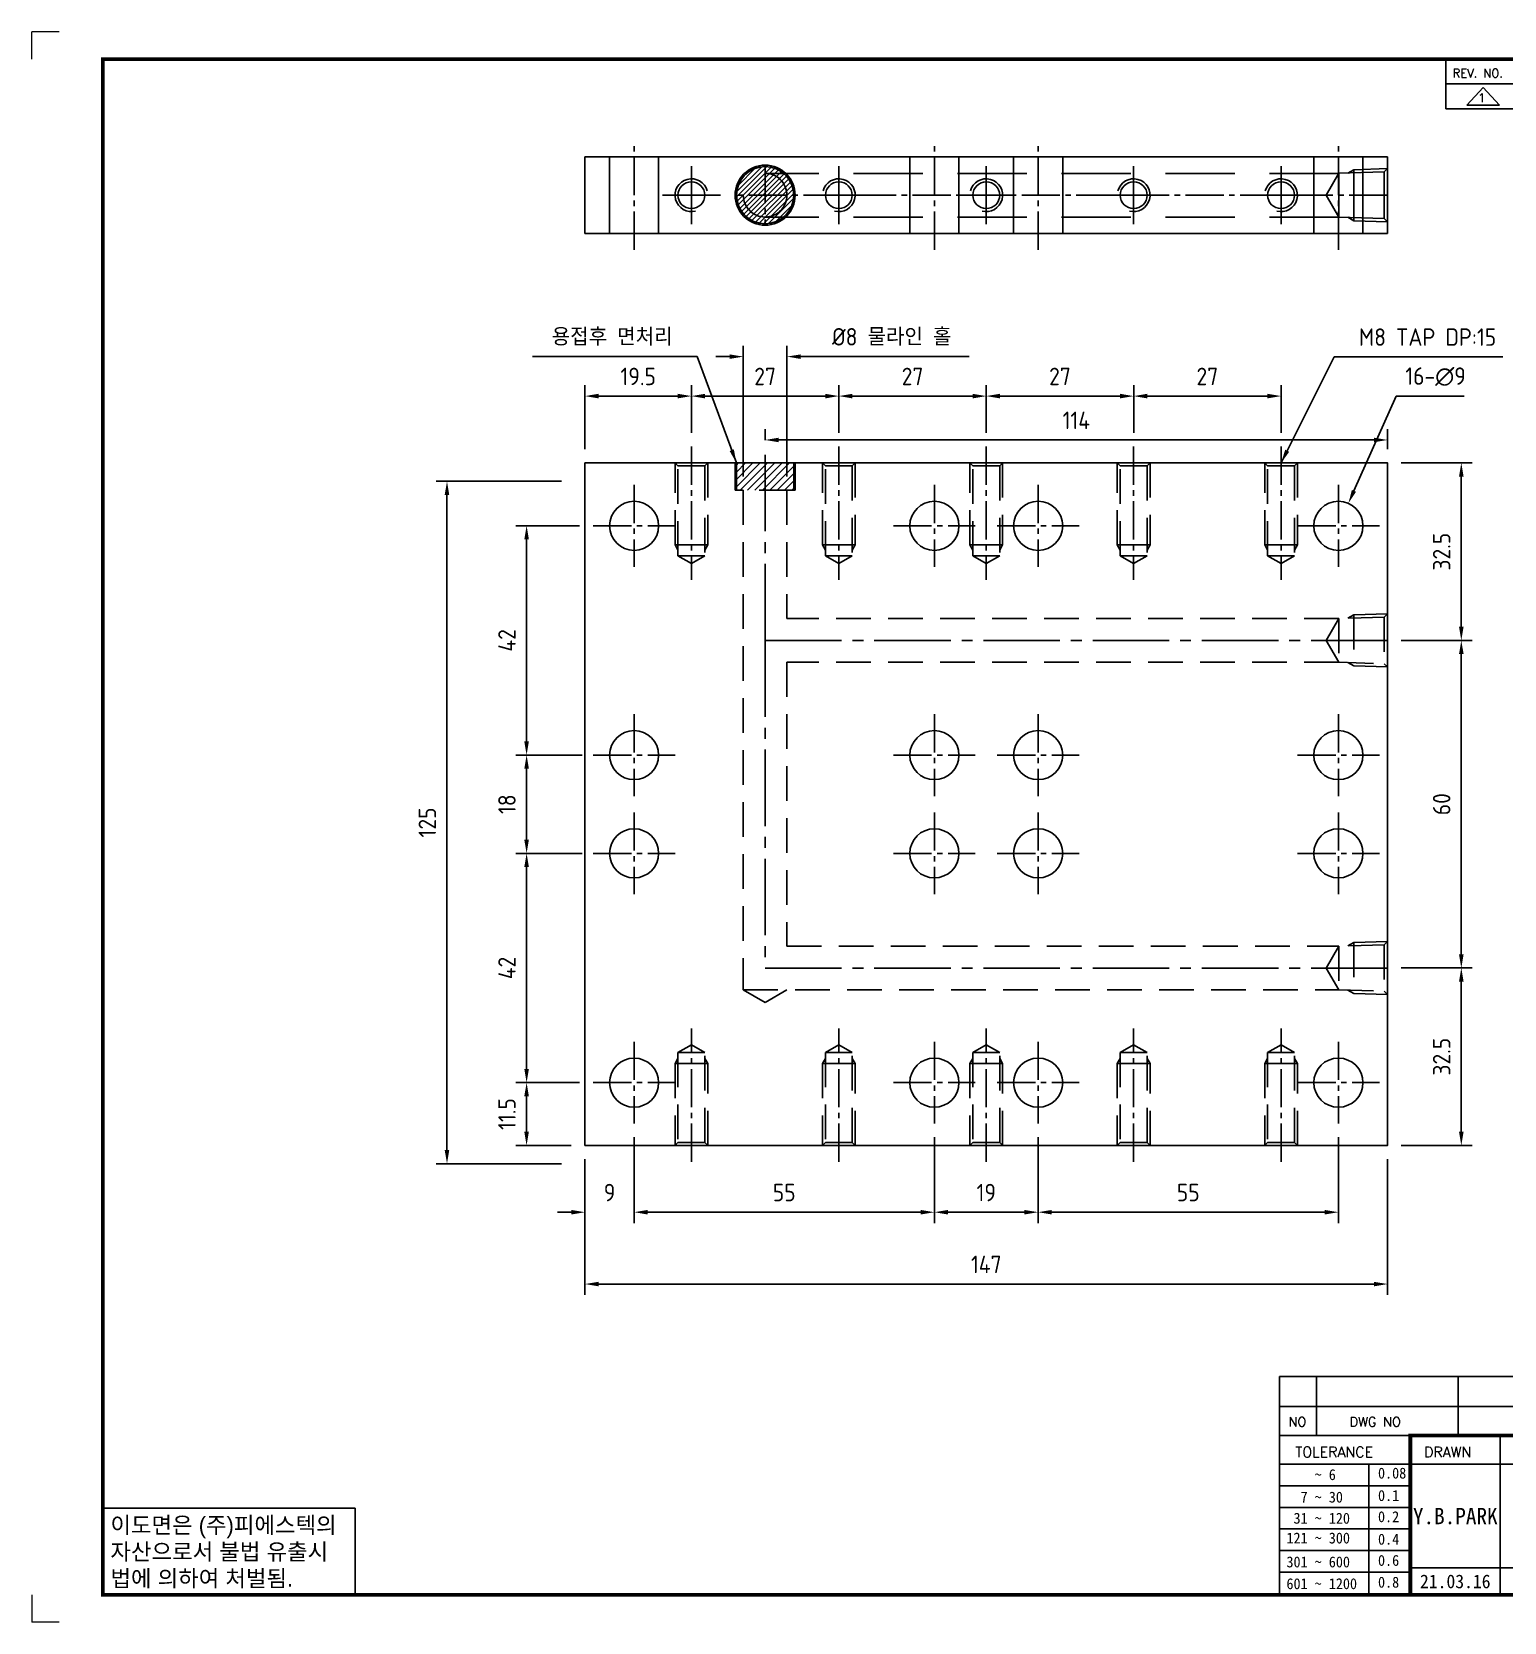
# Model space of a CAD drawing. Header units: millimetres. Extents: x -4251 to 2609, y -1673 to 4048.
# Drawn here: x -3350.1 to -3080.4, y -1277.8 to -986.5 of the extents above; entities that cross this region are included whole.
import ezdxf
from ezdxf.enums import TextEntityAlignment as Align

# ---------------------------------------------------------------- set-up
doc = ezdxf.new("R2010")
doc.units = ezdxf.units.MM
for name, pattern in [('CENTER', [50.8, 31.75, -6.35, 6.35, -6.35]), ('CENTER1', [10, 7, -1, 1, -1]), ('HIDDEN', [9.525, 6.35, -3.175]), ('HIDDEN2', [4.7625, 3.175, -1.5875]), ('HIDDENX2', [19.05, 12.7, -6.35])]:
    doc.linetypes.add(name, pattern=pattern)
for name, color, linetype in [('CENTER', 1, 'CENTER'), ('FORMAT-1', 7, 'Continuous'), ('HIDDEN', 2, 'HIDDEN'), ('THIN', 3, 'Continuous')]:
    doc.layers.add(name, color=color, linetype=linetype)
doc.styles.add('h1', font='')
doc.styles.add('HAN', font='')
doc.styles.add('RC', font='simplex.shx')
doc.styles.add('RT', font='simplex.shx', dxfattribs={"oblique": 15})
doc.styles.get("Standard").update_dxf_attribs({"font": 'ISOCP.SHX', "bigfont": 'WHGTXT.SHX'})
doc.styles.get('h1').set_extended_font_data('New Gulim')
doc.styles.get('HAN').set_extended_font_data('GulimChe')
doc.dimstyles.new('PS-1', dxfattribs={"dimtxt": 3.2, "dimasz": 2.5, "dimexe": 2, "dimexo": 2.5, "dimgap": 2, "dimtad": 1, "dimtoh": 1, "dimrnd": 0.05, "dimzin": 12, "dimdsep": 46, "dimtxsty": 'Standard', "dimcen": 0, "dimclrt": 2, "dimazin": 3, "dimtfac": 1, "dimtofl": 0, "dimtmove": 0, "dimatfit": 3, "dimfxl": 0, "dimtolj": 1, "dimtzin": 0, "dimarcsym": 0})

# ---------------------------------------------------------------- blocks, each defined once
blk = doc.blocks.new('*D597')
at = {"color": 0, "linetype": 'ByBlock', "lineweight": -2}
for p, q in [((-3239.81, -1188.94), (-3239.81, -1204.67)), ((-3248.81, -1192.94), (-3248.81, -1204.67)), ((-3251.31, -1202.67), (-3253.81, -1202.67)), ((-3237.31, -1202.67), (-3234.81, -1202.67))]:
    blk.add_line(p, q, dxfattribs=at)
at = {"color": 0}
for points in [[(-3251.31, -1202.26), (-3251.31, -1203.09), (-3248.81, -1202.67)], [(-3237.31, -1202.26), (-3237.31, -1203.09), (-3239.81, -1202.67)]]:
    blk.add_solid(points, dxfattribs=at)
at = {"layer": 'DEFPOINTS', "color": 0}
for p in [(-3239.81, -1186.44, 0), (-3248.81, -1190.44, 0), (-3239.81, -1202.67)]:
    blk.add_point(p, dxfattribs=at)
at = {"color": 2, "insert": (-3244.31, -1199.07), "char_height": 3.2, "attachment_point": 5}
blk.add_mtext('\\A1;9', dxfattribs=at)
blk = doc.blocks.new('*D598')
at = {"color": 0, "linetype": 'ByBlock', "lineweight": -2}
for p, q in [((-3239.81, -1188.94), (-3239.81, -1204.67)), ((-3184.81, -1188.94), (-3184.81, -1204.67)), ((-3237.31, -1202.67), (-3187.31, -1202.67))]:
    blk.add_line(p, q, dxfattribs=at)
at = {"color": 0}
for points in [[(-3237.31, -1202.26), (-3237.31, -1203.09), (-3239.81, -1202.67)], [(-3187.31, -1202.26), (-3187.31, -1203.09), (-3184.81, -1202.67)]]:
    blk.add_solid(points, dxfattribs=at)
at = {"layer": 'DEFPOINTS', "color": 0}
for p in [(-3239.81, -1186.44, 0), (-3184.81, -1186.44, 0), (-3184.81, -1202.67)]:
    blk.add_point(p, dxfattribs=at)
at = {"color": 2, "insert": (-3212.31, -1199.07), "char_height": 3.2, "attachment_point": 5}
blk.add_mtext('\\A1;55', dxfattribs=at)
blk = doc.blocks.new('*D599')
at = {"color": 0, "linetype": 'ByBlock', "lineweight": -2}
for p, q in [((-3184.81, -1188.94), (-3184.81, -1204.67)), ((-3165.81, -1188.94), (-3165.81, -1204.67)), ((-3182.31, -1202.67), (-3168.31, -1202.67))]:
    blk.add_line(p, q, dxfattribs=at)
at = {"color": 0}
for points in [[(-3182.31, -1202.26), (-3182.31, -1203.09), (-3184.81, -1202.67)], [(-3168.31, -1202.26), (-3168.31, -1203.09), (-3165.81, -1202.67)]]:
    blk.add_solid(points, dxfattribs=at)
at = {"layer": 'DEFPOINTS', "color": 0}
for p in [(-3184.81, -1186.44, 0), (-3165.81, -1186.44, 0), (-3165.81, -1202.67)]:
    blk.add_point(p, dxfattribs=at)
at = {"color": 2, "insert": (-3175.31, -1199.07), "char_height": 3.2, "attachment_point": 5}
blk.add_mtext('\\A1;19', dxfattribs=at)
blk = doc.blocks.new('*D600')
at = {"color": 0, "linetype": 'ByBlock', "lineweight": -2}
for p, q in [((-3165.81, -1188.94), (-3165.81, -1204.67)), ((-3110.81, -1188.94), (-3110.81, -1204.67)), ((-3163.31, -1202.67), (-3113.31, -1202.67))]:
    blk.add_line(p, q, dxfattribs=at)
at = {"color": 0}
for points in [[(-3163.31, -1202.26), (-3163.31, -1203.09), (-3165.81, -1202.67)], [(-3113.31, -1202.26), (-3113.31, -1203.09), (-3110.81, -1202.67)]]:
    blk.add_solid(points, dxfattribs=at)
at = {"layer": 'DEFPOINTS', "color": 0}
for p in [(-3165.81, -1186.44, 0), (-3110.81, -1186.44, 0), (-3110.81, -1202.67)]:
    blk.add_point(p, dxfattribs=at)
at = {"color": 2, "insert": (-3138.31, -1199.07), "char_height": 3.2, "attachment_point": 5}
blk.add_mtext('\\A1;55', dxfattribs=at)
blk = doc.blocks.new('*D601')
at = {"color": 0, "linetype": 'ByBlock', "lineweight": -2}
for p, q in [((-3249.81, -1178.94), (-3261.5, -1178.94)), ((-3259.5, -1187.94), (-3259.5, -1181.44)), ((-3251.31, -1190.44), (-3261.5, -1190.44))]:
    blk.add_line(p, q, dxfattribs=at)
at = {"color": 0}
for points in [[(-3259.92, -1181.44), (-3259.08, -1181.44), (-3259.5, -1178.94)], [(-3259.92, -1187.94), (-3259.08, -1187.94), (-3259.5, -1190.44)]]:
    blk.add_solid(points, dxfattribs=at)
at = {"layer": 'DEFPOINTS', "color": 0}
for p in [(-3259.5, -1178.94), (-3247.31, -1178.94, 0), (-3248.81, -1190.44, 0)]:
    blk.add_point(p, dxfattribs=at)
at = {"color": 2, "insert": (-3263.1, -1184.69), "char_height": 3.2, "attachment_point": 5, "rotation": 90}
blk.add_mtext('\\A1;11.5', dxfattribs=at)
blk = doc.blocks.new('*D602')
at = {"color": 0, "linetype": 'ByBlock', "lineweight": -2}
for p, q in [((-3249.31, -1136.94), (-3261.5, -1136.94)), ((-3259.5, -1176.44), (-3259.5, -1139.44)), ((-3249.81, -1178.94), (-3261.5, -1178.94))]:
    blk.add_line(p, q, dxfattribs=at)
at = {"color": 0}
for points in [[(-3259.92, -1139.44), (-3259.08, -1139.44), (-3259.5, -1136.94)], [(-3259.92, -1176.44), (-3259.08, -1176.44), (-3259.5, -1178.94)]]:
    blk.add_solid(points, dxfattribs=at)
at = {"layer": 'DEFPOINTS', "color": 0}
for p in [(-3259.5, -1136.94), (-3246.81, -1136.94, 0), (-3247.31, -1178.94, 0)]:
    blk.add_point(p, dxfattribs=at)
at = {"color": 2, "insert": (-3263.1, -1157.94), "char_height": 3.2, "attachment_point": 5, "rotation": 90}
blk.add_mtext('\\A1;42', dxfattribs=at)
blk = doc.blocks.new('*D603')
at = {"color": 0, "linetype": 'ByBlock', "lineweight": -2}
for p, q in [((-3249.31, -1118.94), (-3261.5, -1118.94)), ((-3259.5, -1134.44), (-3259.5, -1121.44)), ((-3249.31, -1136.94), (-3261.5, -1136.94))]:
    blk.add_line(p, q, dxfattribs=at)
at = {"color": 0}
for points in [[(-3259.92, -1121.44), (-3259.08, -1121.44), (-3259.5, -1118.94)], [(-3259.92, -1134.44), (-3259.08, -1134.44), (-3259.5, -1136.94)]]:
    blk.add_solid(points, dxfattribs=at)
at = {"layer": 'DEFPOINTS', "color": 0}
for p in [(-3259.5, -1118.94), (-3246.81, -1118.94, 0), (-3246.81, -1136.94, 0)]:
    blk.add_point(p, dxfattribs=at)
at = {"color": 2, "insert": (-3263.1, -1127.94), "char_height": 3.2, "attachment_point": 5, "rotation": 90}
blk.add_mtext('\\A1;18', dxfattribs=at)
blk = doc.blocks.new('*D604')
at = {"color": 0, "linetype": 'ByBlock', "lineweight": -2}
for p, q in [((-3249.81, -1076.94), (-3261.5, -1076.94)), ((-3259.5, -1116.44), (-3259.5, -1079.44)), ((-3249.31, -1118.94), (-3261.5, -1118.94))]:
    blk.add_line(p, q, dxfattribs=at)
at = {"color": 0}
for points in [[(-3259.92, -1079.44), (-3259.08, -1079.44), (-3259.5, -1076.94)], [(-3259.92, -1116.44), (-3259.08, -1116.44), (-3259.5, -1118.94)]]:
    blk.add_solid(points, dxfattribs=at)
at = {"layer": 'DEFPOINTS', "color": 0}
for p in [(-3259.5, -1076.94), (-3247.31, -1076.94, 0), (-3246.81, -1118.94, 0)]:
    blk.add_point(p, dxfattribs=at)
at = {"color": 2, "insert": (-3263.1, -1097.94), "char_height": 3.2, "attachment_point": 5, "rotation": 90}
blk.add_mtext('\\A1;42', dxfattribs=at)
blk = doc.blocks.new('*D605')
at = {"color": 0, "linetype": 'ByBlock', "lineweight": -2}
for p, q in [((-3248.81, -1192.94), (-3248.81, -1217.83)), ((-3101.81, -1192.94), (-3101.81, -1217.83)), ((-3104.31, -1215.83), (-3246.31, -1215.83))]:
    blk.add_line(p, q, dxfattribs=at)
at = {"color": 0}
for points in [[(-3246.31, -1215.42), (-3246.31, -1216.25), (-3248.81, -1215.83)], [(-3104.31, -1215.42), (-3104.31, -1216.25), (-3101.81, -1215.83)]]:
    blk.add_solid(points, dxfattribs=at)
at = {"layer": 'DEFPOINTS', "color": 0}
for p in [(-3248.81, -1190.44, 0), (-3101.81, -1190.44, 0), (-3248.81, -1215.83)]:
    blk.add_point(p, dxfattribs=at)
at = {"color": 2, "insert": (-3175.31, -1212.23), "char_height": 3.2, "attachment_point": 5}
blk.add_mtext('\\A1;147', dxfattribs=at)
blk = doc.blocks.new('*D606')
at = {"color": 0, "linetype": 'ByBlock', "lineweight": -2}
for p, q in [((-3253.1, -1068.79), (-3276.08, -1068.79)), ((-3274.08, -1191.29), (-3274.08, -1071.29)), ((-3253.1, -1193.79), (-3276.08, -1193.79))]:
    blk.add_line(p, q, dxfattribs=at)
at = {"color": 0}
for points in [[(-3274.5, -1071.29), (-3273.67, -1071.29), (-3274.08, -1068.79)], [(-3274.5, -1191.29), (-3273.67, -1191.29), (-3274.08, -1193.79)]]:
    blk.add_solid(points, dxfattribs=at)
at = {"layer": 'DEFPOINTS', "color": 0}
for p in [(-3274.08, -1068.79), (-3250.6, -1068.79, 0), (-3250.6, -1193.79, 0)]:
    blk.add_point(p, dxfattribs=at)
at = {"color": 2, "insert": (-3277.68, -1131.29), "char_height": 3.2, "attachment_point": 5, "rotation": 90}
blk.add_mtext('\\A1;125', dxfattribs=at)
blk = doc.blocks.new('*D607')
at = {"color": 0, "linetype": 'ByBlock', "lineweight": -2}
for p, q in [((-3248.81, -1062.94), (-3248.81, -1051.19)), ((-3229.31, -1059.94), (-3229.31, -1051.19)), ((-3246.31, -1053.19), (-3231.81, -1053.19))]:
    blk.add_line(p, q, dxfattribs=at)
at = {"color": 0}
for points in [[(-3246.31, -1052.77), (-3246.31, -1053.61), (-3248.81, -1053.19)], [(-3231.81, -1052.77), (-3231.81, -1053.61), (-3229.31, -1053.19)]]:
    blk.add_solid(points, dxfattribs=at)
at = {"layer": 'DEFPOINTS', "color": 0}
for p in [(-3229.31, -1053.19), (-3229.31, -1062.44, 0), (-3248.81, -1065.44, 0)]:
    blk.add_point(p, dxfattribs=at)
at = {"color": 2, "insert": (-3239.06, -1049.59), "char_height": 3.2, "attachment_point": 5}
blk.add_mtext('\\A1;19.5', dxfattribs=at)
blk = doc.blocks.new('*D608')
at = {"color": 0, "linetype": 'ByBlock', "lineweight": -2}
for p, q in [((-3229.31, -1059.94), (-3229.31, -1051.19)), ((-3202.31, -1059.94), (-3202.31, -1051.19)), ((-3226.81, -1053.19), (-3204.81, -1053.19))]:
    blk.add_line(p, q, dxfattribs=at)
at = {"color": 0}
for points in [[(-3226.81, -1052.77), (-3226.81, -1053.61), (-3229.31, -1053.19)], [(-3204.81, -1052.77), (-3204.81, -1053.61), (-3202.31, -1053.19)]]:
    blk.add_solid(points, dxfattribs=at)
at = {"layer": 'DEFPOINTS', "color": 0}
for p in [(-3202.31, -1053.19), (-3229.31, -1062.44, 0), (-3202.31, -1062.44, 0)]:
    blk.add_point(p, dxfattribs=at)
at = {"color": 2, "insert": (-3215.81, -1049.59), "char_height": 3.2, "attachment_point": 5}
blk.add_mtext('\\A1;27', dxfattribs=at)
blk = doc.blocks.new('*D609')
at = {"color": 0, "linetype": 'ByBlock', "lineweight": -2}
for p, q in [((-3202.31, -1059.94), (-3202.31, -1051.19)), ((-3175.31, -1059.94), (-3175.31, -1051.19)), ((-3199.81, -1053.19), (-3177.81, -1053.19))]:
    blk.add_line(p, q, dxfattribs=at)
at = {"color": 0}
for points in [[(-3199.81, -1052.77), (-3199.81, -1053.61), (-3202.31, -1053.19)], [(-3177.81, -1052.77), (-3177.81, -1053.61), (-3175.31, -1053.19)]]:
    blk.add_solid(points, dxfattribs=at)
at = {"layer": 'DEFPOINTS', "color": 0}
for p in [(-3175.31, -1053.19), (-3202.31, -1062.44, 0), (-3175.31, -1062.44, 0)]:
    blk.add_point(p, dxfattribs=at)
at = {"color": 2, "insert": (-3188.81, -1049.59), "char_height": 3.2, "attachment_point": 5}
blk.add_mtext('\\A1;27', dxfattribs=at)
blk = doc.blocks.new('*D610')
at = {"color": 0, "linetype": 'ByBlock', "lineweight": -2}
for p, q in [((-3175.31, -1059.94), (-3175.31, -1051.19)), ((-3148.31, -1059.94), (-3148.31, -1051.19)), ((-3172.81, -1053.19), (-3150.81, -1053.19))]:
    blk.add_line(p, q, dxfattribs=at)
at = {"color": 0}
for points in [[(-3172.81, -1052.77), (-3172.81, -1053.61), (-3175.31, -1053.19)], [(-3150.81, -1052.77), (-3150.81, -1053.61), (-3148.31, -1053.19)]]:
    blk.add_solid(points, dxfattribs=at)
at = {"layer": 'DEFPOINTS', "color": 0}
for p in [(-3148.31, -1053.19), (-3175.31, -1062.44, 0), (-3148.31, -1062.44, 0)]:
    blk.add_point(p, dxfattribs=at)
at = {"color": 2, "insert": (-3161.81, -1049.59), "char_height": 3.2, "attachment_point": 5}
blk.add_mtext('\\A1;27', dxfattribs=at)
blk = doc.blocks.new('*D611')
at = {"color": 0, "linetype": 'ByBlock', "lineweight": -2}
for p, q in [((-3148.31, -1059.94), (-3148.31, -1051.19)), ((-3121.31, -1059.94), (-3121.31, -1051.19)), ((-3145.81, -1053.19), (-3123.81, -1053.19))]:
    blk.add_line(p, q, dxfattribs=at)
at = {"color": 0}
for points in [[(-3145.81, -1052.77), (-3145.81, -1053.61), (-3148.31, -1053.19)], [(-3123.81, -1052.77), (-3123.81, -1053.61), (-3121.31, -1053.19)]]:
    blk.add_solid(points, dxfattribs=at)
at = {"layer": 'DEFPOINTS', "color": 0}
for p in [(-3121.31, -1053.19), (-3148.31, -1062.44, 0), (-3121.31, -1062.44, 0)]:
    blk.add_point(p, dxfattribs=at)
at = {"color": 2, "insert": (-3134.81, -1049.59), "char_height": 3.2, "attachment_point": 5}
blk.add_mtext('\\A1;27', dxfattribs=at)
blk = doc.blocks.new('*D612')
at = {"color": 0, "linetype": 'ByBlock', "lineweight": -2}
for p, q in [((-3099.31, -1157.94), (-3086.3, -1157.94)), ((-3088.3, -1187.94), (-3088.3, -1160.44)), ((-3099.31, -1190.44), (-3086.3, -1190.44))]:
    blk.add_line(p, q, dxfattribs=at)
at = {"color": 0}
for points in [[(-3088.72, -1160.44), (-3087.88, -1160.44), (-3088.3, -1157.94)], [(-3088.72, -1187.94), (-3087.88, -1187.94), (-3088.3, -1190.44)]]:
    blk.add_solid(points, dxfattribs=at)
at = {"layer": 'DEFPOINTS', "color": 0}
for p in [(-3101.81, -1157.94, 0), (-3088.3, -1157.94), (-3101.81, -1190.44, 0)]:
    blk.add_point(p, dxfattribs=at)
at = {"color": 2, "insert": (-3091.9, -1174.19), "char_height": 3.2, "attachment_point": 5, "rotation": 90}
blk.add_mtext('\\A1;32.5', dxfattribs=at)
blk = doc.blocks.new('*D613')
at = {"color": 0, "linetype": 'ByBlock', "lineweight": -2}
for p, q in [((-3099.31, -1097.94), (-3086.3, -1097.94)), ((-3088.3, -1155.44), (-3088.3, -1100.44)), ((-3099.31, -1157.94), (-3086.3, -1157.94))]:
    blk.add_line(p, q, dxfattribs=at)
at = {"color": 0}
for points in [[(-3088.72, -1100.44), (-3087.88, -1100.44), (-3088.3, -1097.94)], [(-3088.72, -1155.44), (-3087.88, -1155.44), (-3088.3, -1157.94)]]:
    blk.add_solid(points, dxfattribs=at)
at = {"layer": 'DEFPOINTS', "color": 0}
for p in [(-3101.81, -1097.94, 0), (-3088.3, -1097.94), (-3101.81, -1157.94, 0)]:
    blk.add_point(p, dxfattribs=at)
at = {"color": 2, "insert": (-3091.9, -1127.94), "char_height": 3.2, "attachment_point": 5, "rotation": 90}
blk.add_mtext('\\A1;60', dxfattribs=at)
blk = doc.blocks.new('*D614')
at = {"color": 0, "linetype": 'ByBlock', "lineweight": -2}
for p, q in [((-3099.31, -1065.44), (-3086.3, -1065.44)), ((-3088.3, -1095.44), (-3088.3, -1067.94)), ((-3099.31, -1097.94), (-3086.3, -1097.94))]:
    blk.add_line(p, q, dxfattribs=at)
at = {"color": 0}
for points in [[(-3088.72, -1067.94), (-3087.88, -1067.94), (-3088.3, -1065.44)], [(-3088.72, -1095.44), (-3087.88, -1095.44), (-3088.3, -1097.94)]]:
    blk.add_solid(points, dxfattribs=at)
at = {"layer": 'DEFPOINTS', "color": 0}
for p in [(-3101.81, -1065.44, 0), (-3088.3, -1065.44), (-3101.81, -1097.94, 0)]:
    blk.add_point(p, dxfattribs=at)
at = {"color": 2, "insert": (-3091.9, -1081.69), "char_height": 3.2, "attachment_point": 5, "rotation": 90}
blk.add_mtext('\\A1;32.5', dxfattribs=at)
blk = doc.blocks.new('*D615')
at = {"color": 0, "linetype": 'ByBlock', "lineweight": -2}
for p, q in [((-3100.26, -1053.23), (-3107.96, -1070.55)), ((-3087.79, -1053.23), (-3100.26, -1053.23))]:
    blk.add_line(p, q, dxfattribs=at)
at = {"color": 0}
blk.add_solid([(-3108.34, -1070.38), (-3107.58, -1070.72), (-3108.98, -1072.83)], dxfattribs=at)
at = {"layer": 'DEFPOINTS', "color": 0}
for p in [(-3108.98, -1072.83, 0), (-3112.64, -1081.05, 0)]:
    blk.add_point(p, dxfattribs=at)
at = {"color": 2, "insert": (-3093.02, -1049.63), "char_height": 3.2, "attachment_point": 5}
blk.add_mtext('\\A1;16-∅9', dxfattribs=at)
blk = doc.blocks.new('*D616')
at = {"color": 0, "linetype": 'ByBlock', "lineweight": -2}
for p, q in [((-3215.81, -1061.26), (-3215.81, -1059.23)), ((-3101.81, -1062.94), (-3101.81, -1059.23)), ((-3104.31, -1061.23), (-3213.31, -1061.23))]:
    blk.add_line(p, q, dxfattribs=at)
at = {"color": 0}
for points in [[(-3213.31, -1060.81), (-3213.31, -1061.64), (-3215.81, -1061.23)], [(-3104.31, -1060.81), (-3104.31, -1061.64), (-3101.81, -1061.23)]]:
    blk.add_solid(points, dxfattribs=at)
at = {"layer": 'DEFPOINTS', "color": 0}
for p in [(-3215.81, -1061.23), (-3215.81, -1063.76, 0), (-3101.81, -1065.44, 0)]:
    blk.add_point(p, dxfattribs=at)
at = {"color": 2, "insert": (-3158.81, -1057.63), "char_height": 3.2, "attachment_point": 5}
blk.add_mtext('\\A1;114', dxfattribs=at)
blk = doc.blocks.new('*D621')
at = {"color": 0, "linetype": 'ByBlock', "lineweight": -2}
for p, q in [((-3219.81, -1067.94), (-3219.81, -1043.96)), ((-3211.81, -1067.94), (-3211.81, -1043.96)), ((-3222.31, -1045.96), (-3224.81, -1045.96)), ((-3209.31, -1045.96), (-3178.44, -1045.96))]:
    blk.add_line(p, q, dxfattribs=at)
at = {"color": 0}
for points in [[(-3222.31, -1045.55), (-3222.31, -1046.38), (-3219.81, -1045.96)], [(-3209.31, -1045.55), (-3209.31, -1046.38), (-3211.81, -1045.96)]]:
    blk.add_solid(points, dxfattribs=at)
at = {"layer": 'DEFPOINTS', "color": 0}
for p in [(-3211.81, -1045.96), (-3219.81, -1070.44, 0), (-3211.81, -1070.44, 0)]:
    blk.add_point(p, dxfattribs=at)
at = {"color": 2, "insert": (-3192.62, -1042.33), "char_height": 3.2, "attachment_point": 5}
blk.add_mtext('\\A1;%%C8 물라인 홀', dxfattribs=at)
blk = doc.blocks.new('re3')
at = {"color": 180}
for p, q in [((0, 0), (0, -4.55)), ((6.87, -0.64), (3.86, -3.91)), ((6.87, -0.64), (9.88, -3.91)), ((13.74, -4.55), (13.74, 0)), ((28.97, -4.55), (28.97, 0)), ((108.25, -4.55), (108.25, 0)), ((123.49, -4.55), (123.49, 0)), ((138.64, -4.55), (138.64, 0)), ((0, -4.55), (155.53, -4.55)), ((9.88, -3.91), (3.86, -3.91))]:
    blk.add_line(p, q, dxfattribs=at)
at = {"color": 2, "style": 'RC', "oblique": 15}
blk.add_attdef('REV.NO', text='', height=1.56, dxfattribs=at).set_placement((6.59, -2.56), align=Align.MIDDLE_CENTER)
blk.add_attdef('-1', text='', height=1.56, dxfattribs=at).set_placement((9.37, -1.66), align=Align.MIDDLE_LEFT)
at = {"color": 2, "style": 'HAN'}
for tag, p in [('REV.-DATE', (21.36, -2.28)), ('DRA.BY', (115.87, -2.28)), ('CH.BY', (131.07, -2.28)), ('APP.BY', (147.09, -2.28))]:
    blk.add_attdef(tag, text='', height=2.5, dxfattribs=at).set_placement(p, align=Align.MIDDLE_CENTER)
blk.add_attdef('DESCRIPTION-OF-REVISION', text='', height=2.5, dxfattribs=at).set_placement((31.61, -2.28), align=Align.MIDDLE_LEFT)
blk = doc.blocks.new('no3')
at = {"color": 180}
for p, q in [((0, 5.5), (0, 0)), ((0, 5.5), (186, 5.5)), ((6.79, 5.5), (6.79, 0)), ((32.74, 0.11), (32.74, 5.5)), ((98.4, 5.5), (98.4, 0)), ((127.61, 5.5), (127.61, 0)), ((134.43, 5.5), (134.43, 0)), ((155.98, 5.5), (155.98, 0))]:
    blk.add_line(p, q, dxfattribs=at)
at = {"color": 2, "style": 'RT', "oblique": 15}
blk.add_attdef('NO', text='', height=1.74, dxfattribs=at).set_placement((3.38, 2.51), align=Align.MIDDLE_CENTER)
at = {"color": 2, "style": 'HAN'}
for tag, p in [('PART-NO', (19.76, 2.75)), ('MATERIAL', (111.38, 2.75)), ("Q'TY", (131.02, 2.75)), ('COLOR/FINISH', (145.2, 2.75)), ('REMARK', (170.76, 2.75))]:
    blk.add_attdef(tag, text='', height=2.9, dxfattribs=at).set_placement(p, align=Align.MIDDLE_CENTER)
blk.add_attdef('DESCRIPTION', text='', height=2.9, dxfattribs=at).set_placement((34.51, 2.75), align=Align.MIDDLE_LEFT)
blk = doc.blocks.new('t3')
for p, q in [((0, 15.88), (46.25, 15.88)), ((0, 15.88), (0, 0)), ((46.25, 15.88), (46.25, 0)), ((0, 0), (46.25, 0))]:
    blk.add_line(p, q)
at = {"color": 1, "style": 'h1'}
for s, p in [('이도면은 (주)피에스텍의', (1.4, 11.29)), ('자산으로서 불법 유출시', (1.4, 6.41)), ('법에 의하여 처벌됨.', (1.4, 1.52))]:
    blk.add_text(s, height=3, dxfattribs=at).set_placement(p)
blk = doc.blocks.new('format-3')
at = {"color": 3, "lineweight": 9}
for p, q in [((0, 286.3), (0, 291.3)), ((5, 291.3), (0, 291.3)), ((0, 5), (0, 0)), ((5, 0), (0, 0))]:
    blk.add_line(p, q, dxfattribs=at)
at = {"color": 180}
for p, q in [((258.97, 281.75), (258.97, 286.3)), ((258.97, 281.75), (414.5, 281.75)), ((228.5, 39.49), (228.5, 5)), ((228.5, 39.49), (414.5, 39.49)), ((235.29, 39.49), (235.29, 34.21)), ((261.24, 34.21), (261.24, 39.49)), ((228.5, 34.21), (252.48, 34.21)), ((268.96, 5), (268.96, 34.21)), ((228.5, 28.93), (252.48, 28.93)), ((244.89, 5.23), (244.89, 28.93)), ((252.48, 28.93), (414.5, 28.93)), ((228.5, 24.98), (252.48, 24.98)), ((228.5, 21.03), (252.48, 21.03)), ((228.5, 17.08), (252.48, 17.08)), ((228.5, 13.13), (252.48, 13.13)), ((228.5, 9.18), (252.48, 9.18)), ((252.48, 9.95), (301.94, 9.95))]:
    blk.add_line(p, q, dxfattribs=at)
at = {"const_width": 0.7}
blk.add_lwpolyline([(252.48, 5), (252.48, 34.21), (414.5, 34.21)], dxfattribs=at)
at = {"layer": 'FORMAT-1', "const_width": 0.7}
blk.add_lwpolyline([(13, 5), (13, 286.3), (414.5, 286.3), (414.5, 5)], close=True, dxfattribs=at)
blk.add_blockref('t3', (13, 5))
at = {"color": 2}
for s, height, style, p in [('REV. NO.', 1.56, 'RC', (260.23, 282.95)), ('NO', 1.742, 'RC', (230.16, 35.83)), ('DWG NO', 1.742, 'RC', (241.36, 35.83)), (' TOLERANCE', 1.9, 'RC', (230.11, 30.22)), ('DRAWN', 1.9, 'RC', (255, 30.22)), ('    ~ 6', 2, 'HAN', (229.8, 26.03)), ('0.08', 2, 'HAN', (246.57, 26.31)), ('  7 ~ 30', 2, 'HAN', (229.8, 21.91)), ('0.1', 2, 'HAN', (246.57, 22.2)), (' 31 ~ 120', 2, 'HAN', (229.8, 18.04)), ('0.2', 2, 'HAN', (246.57, 18.32)), ('121 ~ 300', 2, 'HAN', (229.8, 14.42)), ('0.4', 2, 'HAN', (246.57, 14.2)), ('301 ~ 600', 2, 'HAN', (229.8, 10.04)), ('0.6', 2, 'HAN', (246.57, 10.32)), ('601 ~ 1200', 2, 'HAN', (229.8, 6.05)), ('0.8', 2, 'HAN', (246.57, 6.33))]:
    blk.add_text(s, height=height, dxfattribs=dict(at, style=style)).set_placement(p)
at = {"style": 'HAN'}
for tag, height, p in [('MODEL-NAME', 3, (386.1, 31.53)), ('SCALE', 2.7, (320.81, 26.29)), ('PART-NAME', 3, (386.1, 26.29)), ('DRA-BY', 3, (260.72, 19.44)), ('CH-BY', 3, (277.21, 19.44)), ('APP-BY', 3, (293.7, 19.44)), ('DWG-NO', 3, (386.1, 21.01)), ('CH-DATE', 2.5, (277.21, 7.47)), ('관련업체', 3, (333.52, 9.26)), ('DRA-DATE', 2.5, (260.72, 7.47)), ('APP-DATE', 2.5, (293.7, 7.47))]:
    blk.add_attdef(tag, text='', height=height, dxfattribs=at).set_placement(p, align=Align.MIDDLE_CENTER)

msp = doc.modelspace()

# ---------------------------------------------------------------- hatches: boundary and pattern name
h = msp.add_hatch()
h.set_pattern_fill('ANSI31', color=4, scale=0.2)
h.set_pattern_definition([(45, (-5556.5068, -1876.6944), (-0.4490128, 0.4490128), [])])
edge = h.paths.add_edge_path()
edge.add_arc((-3215.8115, -1016.3897), 5.25, 0, 360)
at = {"linetype": 'HIDDEN2', "ltscale": 2}
h = msp.add_hatch(dxfattribs=at)
h.set_pattern_fill('ANSI31', color=2, scale=0.3)
h.set_pattern_definition([(45, (-5801.2871, -1397.7718), (-0.6735192, 0.6735192), [])])
h.paths.add_polyline_path([(-3221.0615, -1065.4422), (-3210.5615, -1065.4422), (-3210.5615, -1070.4422), (-3221.0615, -1070.4422)])

# ---------------------------------------------------------------- linework, layer by layer
at = {"color": 1, "linetype": 'CENTER1'}
for p, q in [((-3239.8115, -1026.3897, 0), (-3239.8115, -1006.3897, 0)), ((-3184.8115, -1026.3897, 0), (-3184.8115, -1006.3897, 0)), ((-3165.8115, -1026.3897, 0), (-3165.8115, -1006.3897, 0)), ((-3110.8115, -1026.3897, 0), (-3110.8115, -1006.3897, 0)), ((-3215.8115, -1010.8527, 0), (-3215.8115, -1021.9267, 0)), ((-3101.8115, -1016.3897, 0), (-3221.3485, -1016.3897, 0)), ((-3229.3115, -1062.4422, 0), (-3229.3115, -1086.8618, 0)), ((-3202.3115, -1062.4422, 0), (-3202.3115, -1086.8618, 0)), ((-3175.3115, -1062.4422, 0), (-3175.3115, -1086.8618, 0)), ((-3148.3115, -1062.4422, 0), (-3148.3115, -1086.8618, 0)), ((-3121.3115, -1062.4422, 0), (-3121.3115, -1086.8618, 0)), ((-3239.8115, -1069.4422, 0), (-3239.8115, -1084.4422, 0)), ((-3184.8115, -1069.4422, 0), (-3184.8115, -1084.4422, 0)), ((-3165.8115, -1069.4422, 0), (-3165.8115, -1084.4422, 0)), ((-3110.8115, -1069.4422, 0), (-3110.8115, -1084.4422, 0)), ((-3247.3115, -1076.9422, 0), (-3232.3115, -1076.9422, 0)), ((-3192.3115, -1076.9422, 0), (-3177.3115, -1076.9422, 0)), ((-3173.3115, -1076.9422, 0), (-3158.3115, -1076.9422, 0)), ((-3118.3115, -1076.9422, 0), (-3103.3115, -1076.9422, 0)), ((-3239.8115, -1111.4422, 0), (-3239.8115, -1126.4422, 0)), ((-3184.8115, -1111.4422, 0), (-3184.8115, -1126.4422, 0)), ((-3165.8115, -1111.4422, 0), (-3165.8115, -1126.4422, 0)), ((-3110.8115, -1111.4422, 0), (-3110.8115, -1126.4422, 0)), ((-3247.3115, -1118.9422, 0), (-3232.3115, -1118.9422, 0)), ((-3192.3115, -1118.9422, 0), (-3177.3115, -1118.9422, 0)), ((-3173.3115, -1118.9422, 0), (-3158.3115, -1118.9422, 0)), ((-3118.3115, -1118.9422, 0), (-3103.3115, -1118.9422, 0)), ((-3239.8115, -1129.4422, 0), (-3239.8115, -1144.4422, 0)), ((-3184.8115, -1129.4422, 0), (-3184.8115, -1144.4422, 0)), ((-3165.8115, -1129.4422, 0), (-3165.8115, -1144.4422, 0)), ((-3110.8115, -1129.4422, 0), (-3110.8115, -1144.4422, 0)), ((-3247.3115, -1136.9422, 0), (-3232.3115, -1136.9422, 0)), ((-3192.3115, -1136.9422, 0), (-3177.3115, -1136.9422, 0)), ((-3173.3115, -1136.9422, 0), (-3158.3115, -1136.9422, 0)), ((-3118.3115, -1136.9422, 0), (-3103.3115, -1136.9422, 0)), ((-3229.3115, -1193.4422, 0), (-3229.3115, -1169.0227, 0)), ((-3202.3115, -1193.4422, 0), (-3202.3115, -1169.0227, 0)), ((-3175.3115, -1193.4422, 0), (-3175.3115, -1169.0227, 0)), ((-3148.3115, -1193.4422, 0), (-3148.3115, -1169.0227, 0)), ((-3121.3115, -1193.4422, 0), (-3121.3115, -1169.0227, 0)), ((-3239.8115, -1171.4422, 0), (-3239.8115, -1186.4422, 0)), ((-3184.8115, -1171.4422, 0), (-3184.8115, -1186.4422, 0)), ((-3165.8115, -1171.4422, 0), (-3165.8115, -1186.4422, 0)), ((-3110.8115, -1171.4422, 0), (-3110.8115, -1186.4422, 0)), ((-3247.3115, -1178.9422, 0), (-3232.3115, -1178.9422, 0)), ((-3192.3115, -1178.9422, 0), (-3177.3115, -1178.9422, 0)), ((-3173.3115, -1178.9422, 0), (-3158.3115, -1178.9422, 0)), ((-3118.3115, -1178.9422, 0), (-3103.3115, -1178.9422, 0))]:
    msp.add_line(p, q, dxfattribs=at)
at = {"color": 6}
for p, q in [((-3101.8115, -1009.3897, 0), (-3248.8115, -1009.3897, 0)), ((-3248.8115, -1009.3897, 0), (-3248.8115, -1023.3897, 0)), ((-3101.8115, -1023.3897, 0), (-3101.8115, -1009.3897, 0)), ((-3248.8115, -1023.3897, 0), (-3101.8115, -1023.3897, 0))]:
    msp.add_line(p, q, dxfattribs=at)
at = {"color": 2, "linetype": 'HIDDENX2'}
for p, q in [((-3110.7353, -1012.3897, 0), (-3215.848, -1012.3897, 0)), ((-3110.7328, -1020.394, 0), (-3110.7328, -1012.3854, 0)), ((-3108.0115, -1021.0599, 0), (-3108.0115, -1011.7194, 0)), ((-3110.7353, -1020.3897, 0), (-3215.8115, -1020.3897, 0))]:
    msp.add_line(p, q, dxfattribs=at)
at = {"color": 1, "linetype": 'CENTER1', "ltscale": 2}
msp.add_line((-3215.8115, -1097.9422, 0), (-3215.8115, -1063.7615, 0), dxfattribs=at)
at = {"color": 2, "linetype": 'HIDDEN2', "ltscale": 2}
for p, q in [((-3219.8115, -1070.4422, 0), (-3219.8115, -1161.9422, 0)), ((-3211.8115, -1070.4422, 0), (-3211.8115, -1093.9422, 0)), ((-3226.3115, -1080.4422, 0), (-3232.3115, -1080.4422, 0)), ((-3199.3115, -1080.4422, 0), (-3205.3115, -1080.4422, 0)), ((-3172.3115, -1080.4422, 0), (-3178.3115, -1080.4422, 0)), ((-3145.3115, -1080.4422, 0), (-3151.3115, -1080.4422, 0)), ((-3118.3115, -1080.4422, 0), (-3124.3115, -1080.4422, 0)), ((-3226.8528, -1082.4422, 0), (-3231.7702, -1082.4422, 0)), ((-3199.8528, -1082.4422, 0), (-3204.7702, -1082.4422, 0)), ((-3172.8528, -1082.4422, 0), (-3177.7702, -1082.4422, 0)), ((-3145.8528, -1082.4422, 0), (-3150.7702, -1082.4422, 0)), ((-3118.8528, -1082.4422, 0), (-3123.7702, -1082.4422, 0)), ((-3110.7353, -1093.9422, 0.0001), (-3211.8115, -1093.9422, 0)), ((-3110.7328, -1093.938, 0), (-3110.7328, -1101.9465, 0)), ((-3108.0115, -1093.272, 0), (-3108.0115, -1102.6125, 0)), ((-3110.7353, -1101.9422, 0.0001), (-3211.8115, -1101.9422, 0)), ((-3211.8115, -1101.9422, 0), (-3211.8115, -1153.9422, 0)), ((-3108.0115, -1153.272, 0), (-3108.0115, -1162.6125, 0)), ((-3211.8115, -1153.9422, 0), (-3110.7353, -1153.9422, 0.0001)), ((-3110.7328, -1153.938, 0), (-3110.7328, -1161.9465, 0)), ((-3219.8115, -1161.9422, 0), (-3110.7353, -1161.9422, 0.0001)), ((-3219.8115, -1161.9422, 0), (-3215.8115, -1164.2516, 0)), ((-3211.8115, -1161.9422, 0), (-3215.8115, -1164.2516, 0)), ((-3226.8528, -1173.4422, 0), (-3231.7702, -1173.4422, 0)), ((-3199.8528, -1173.4422, 0), (-3204.7702, -1173.4422, 0)), ((-3172.8528, -1173.4422, 0), (-3177.7702, -1173.4422, 0)), ((-3145.8528, -1173.4422, 0), (-3150.7702, -1173.4422, 0)), ((-3118.8528, -1173.4422, 0), (-3123.7702, -1173.4422, 0)), ((-3226.3115, -1175.4422, 0), (-3232.3115, -1175.4422, 0)), ((-3199.3115, -1175.4422, 0), (-3205.3115, -1175.4422, 0)), ((-3172.3115, -1175.4422, 0), (-3178.3115, -1175.4422, 0)), ((-3145.3115, -1175.4422, 0), (-3151.3115, -1175.4422, 0)), ((-3118.3115, -1175.4422, 0), (-3124.3115, -1175.4422, 0))]:
    msp.add_line(p, q, dxfattribs=at)
at = {"color": 2, "linetype": 'HIDDENX2', "elevation": 0}
for points in [[(-3102.4111, -1020.6541), (-3110.7328, -1020.394), (-3113.0447, -1016.3897), (-3110.7328, -1012.3854), (-3102.4111, -1012.1253)], [(-3109.0751, -1012.3336), (-3108.0115, -1011.7194), (-3101.8115, -1011.5257)], [(-3101.8115, -1021.2537), (-3102.4111, -1020.6541), (-3102.4111, -1012.1253), (-3101.8115, -1011.5257)], [(-3101.8115, -1021.2537), (-3108.0115, -1021.0599), (-3109.0751, -1020.4458)]]:
    msp.add_lwpolyline(points, dxfattribs=at)
at = {"color": 6, "elevation": 0}
msp.add_lwpolyline([(-3248.8115, -1065.4422), (-3101.8115, -1065.4422), (-3101.8115, -1190.4422), (-3248.8115, -1190.4422)], close=True, dxfattribs=at)
at = {"color": 2, "linetype": 'HIDDEN2', "ltscale": 2, "elevation": 0}
for points in [[(-3231.7702, -1081.3797), (-3232.3115, -1080.4422), (-3232.3115, -1065.4422)], [(-3226.3115, -1065.4422), (-3226.8528, -1065.9835), (-3231.7702, -1065.9835), (-3232.3115, -1065.4422)], [(-3226.8528, -1065.9835), (-3226.8528, -1082.4422), (-3229.3115, -1083.8618), (-3231.7702, -1082.4422), (-3231.7702, -1065.9835)], [(-3226.3115, -1065.4422), (-3226.3115, -1080.4422), (-3226.8528, -1081.3797)], [(-3204.7702, -1081.3797), (-3205.3115, -1080.4422), (-3205.3115, -1065.4422)], [(-3199.3115, -1065.4422), (-3199.8528, -1065.9835), (-3204.7702, -1065.9835), (-3205.3115, -1065.4422)], [(-3199.8528, -1065.9835), (-3199.8528, -1082.4422), (-3202.3115, -1083.8618), (-3204.7702, -1082.4422), (-3204.7702, -1065.9835)], [(-3199.3115, -1065.4422), (-3199.3115, -1080.4422), (-3199.8528, -1081.3797)], [(-3177.7702, -1081.3797), (-3178.3115, -1080.4422), (-3178.3115, -1065.4422)], [(-3172.3115, -1065.4422), (-3172.8528, -1065.9835), (-3177.7702, -1065.9835), (-3178.3115, -1065.4422)], [(-3172.8528, -1065.9835), (-3172.8528, -1082.4422), (-3175.3115, -1083.8618), (-3177.7702, -1082.4422), (-3177.7702, -1065.9835)], [(-3172.3115, -1065.4422), (-3172.3115, -1080.4422), (-3172.8528, -1081.3797)], [(-3150.7702, -1081.3797), (-3151.3115, -1080.4422), (-3151.3115, -1065.4422)], [(-3145.3115, -1065.4422), (-3145.8528, -1065.9835), (-3150.7702, -1065.9835), (-3151.3115, -1065.4422)], [(-3145.8528, -1065.9835), (-3145.8528, -1082.4422), (-3148.3115, -1083.8618), (-3150.7702, -1082.4422), (-3150.7702, -1065.9835)], [(-3145.3115, -1065.4422), (-3145.3115, -1080.4422), (-3145.8528, -1081.3797)], [(-3123.7702, -1081.3797), (-3124.3115, -1080.4422), (-3124.3115, -1065.4422)], [(-3118.3115, -1065.4422), (-3118.8528, -1065.9835), (-3123.7702, -1065.9835), (-3124.3115, -1065.4422)], [(-3118.8528, -1065.9835), (-3118.8528, -1082.4422), (-3121.3115, -1083.8618), (-3123.7702, -1082.4422), (-3123.7702, -1065.9835)], [(-3118.3115, -1065.4422), (-3118.3115, -1080.4422), (-3118.8528, -1081.3797)], [(-3102.4111, -1093.6778), (-3110.7328, -1093.938), (-3113.0447, -1097.9422), (-3110.7328, -1101.9465), (-3102.4111, -1102.2066)], [(-3101.8115, -1093.0782), (-3108.0115, -1093.272), (-3109.0752, -1093.8861)], [(-3101.8115, -1093.0782), (-3102.4111, -1093.6778), (-3102.4111, -1102.2066), (-3101.8115, -1102.8062)], [(-3109.0752, -1101.9983), (-3108.0115, -1102.6125), (-3101.8115, -1102.8062)], [(-3101.8115, -1153.0782), (-3108.0115, -1153.272), (-3109.0752, -1153.8861)], [(-3101.8115, -1153.0782), (-3102.4111, -1153.6778), (-3102.4111, -1162.2066), (-3101.8115, -1162.8062)], [(-3102.4111, -1153.6778), (-3110.7328, -1153.938), (-3113.0447, -1157.9422), (-3110.7328, -1161.9465), (-3102.4111, -1162.2066)], [(-3109.0752, -1161.9983), (-3108.0115, -1162.6125), (-3101.8115, -1162.8062)], [(-3226.8528, -1189.901), (-3226.8528, -1173.4422), (-3229.3115, -1172.0227), (-3231.7702, -1173.4422), (-3231.7702, -1189.901)], [(-3199.8528, -1189.901), (-3199.8528, -1173.4422), (-3202.3115, -1172.0227), (-3204.7702, -1173.4422), (-3204.7702, -1189.901)], [(-3172.8528, -1189.901), (-3172.8528, -1173.4422), (-3175.3115, -1172.0227), (-3177.7702, -1173.4422), (-3177.7702, -1189.901)], [(-3145.8528, -1189.901), (-3145.8528, -1173.4422), (-3148.3115, -1172.0227), (-3150.7702, -1173.4422), (-3150.7702, -1189.901)], [(-3118.8528, -1189.901), (-3118.8528, -1173.4422), (-3121.3115, -1172.0227), (-3123.7702, -1173.4422), (-3123.7702, -1189.901)], [(-3231.7702, -1174.5047), (-3232.3115, -1175.4422), (-3232.3115, -1190.4422)], [(-3226.3115, -1190.4422), (-3226.3115, -1175.4422), (-3226.8528, -1174.5047)], [(-3204.7702, -1174.5047), (-3205.3115, -1175.4422), (-3205.3115, -1190.4422)], [(-3199.3115, -1190.4422), (-3199.3115, -1175.4422), (-3199.8528, -1174.5047)], [(-3177.7702, -1174.5047), (-3178.3115, -1175.4422), (-3178.3115, -1190.4422)], [(-3172.3115, -1190.4422), (-3172.3115, -1175.4422), (-3172.8528, -1174.5047)], [(-3150.7702, -1174.5047), (-3151.3115, -1175.4422), (-3151.3115, -1190.4422)], [(-3145.3115, -1190.4422), (-3145.3115, -1175.4422), (-3145.8528, -1174.5047)], [(-3123.7702, -1174.5047), (-3124.3115, -1175.4422), (-3124.3115, -1190.4422)], [(-3118.3115, -1190.4422), (-3118.3115, -1175.4422), (-3118.8528, -1174.5047)], [(-3226.3115, -1190.4422), (-3226.8528, -1189.901), (-3231.7702, -1189.901), (-3232.3115, -1190.4422)], [(-3199.3115, -1190.4422), (-3199.8528, -1189.901), (-3204.7702, -1189.901), (-3205.3115, -1190.4422)], [(-3172.3115, -1190.4422), (-3172.8528, -1189.901), (-3177.7702, -1189.901), (-3178.3115, -1190.4422)], [(-3145.3115, -1190.4422), (-3145.8528, -1189.901), (-3150.7702, -1189.901), (-3151.3115, -1190.4422)], [(-3118.3115, -1190.4422), (-3118.8528, -1189.901), (-3123.7702, -1189.901), (-3124.3115, -1190.4422)]]:
    msp.add_lwpolyline(points, dxfattribs=at)
for points in [[(-3221.3115, -1065.4422), (-3210.3115, -1065.4422), (-3210.3115, -1070.4422), (-3221.3115, -1070.4422)], [(-3221.0615, -1065.4422), (-3210.5615, -1065.4422), (-3210.5615, -1070.4422), (-3221.0615, -1070.4422)]]:
    msp.add_lwpolyline(points, close=True, dxfattribs=at)
at = {"color": 1, "linetype": 'CENTER1', "ltscale": 2, "elevation": 0}
msp.add_lwpolyline([(-3101.8115, -1097.9422), (-3215.8115, -1097.9422), (-3215.8115, -1157.9422), (-3101.8115, -1157.9422)], dxfattribs=at)
at = {"color": 6}
for centre, radius in [((-3215.8115, -1016.3897, 0), 5.5), ((-3239.8115, -1076.9422, 0), 4.5), ((-3184.8115, -1076.9422, 0), 4.5), ((-3165.8115, -1076.9422, 0), 4.5), ((-3110.8115, -1076.9422, 0), 4.5), ((-3239.8115, -1118.9422, 0), 4.5), ((-3184.8115, -1118.9422, 0), 4.5), ((-3165.8115, -1118.9422, 0), 4.5), ((-3110.8115, -1118.9422, 0), 4.5), ((-3239.8115, -1136.9422, 0), 4.5), ((-3184.8115, -1136.9422, 0), 4.5), ((-3165.8115, -1136.9422, 0), 4.5), ((-3110.8115, -1136.9422, 0), 4.5), ((-3239.8115, -1178.9422, 0), 4.5), ((-3184.8115, -1178.9422, 0), 4.5), ((-3165.8115, -1178.9422, 0), 4.5), ((-3110.8115, -1178.9422, 0), 4.5)]:
    msp.add_circle(centre, radius, dxfattribs=at)
at = {"color": 4}
msp.add_circle((-3215.8115, -1016.3897, 0), 5.25, dxfattribs=at)
at = {"color": 2, "linetype": 'HIDDENX2'}
msp.add_circle((-3215.8115, -1016.3897, 0), 4, dxfattribs=at)
for centre in [(-3229.3115, -1016.3897, 0), (-3202.3115, -1016.3897, 0), (-3175.3115, -1016.3897, 0), (-3148.3115, -1016.3897, 0), (-3121.3115, -1016.3897, 0)]:
    msp.add_circle(centre, 2.4587)
at = {"layer": 'CENTER'}
for p, q in [((-3229.3115, -1011.0696, 0), (-3229.3115, -1021.7098, 0)), ((-3202.3115, -1011.0696, 0), (-3202.3115, -1021.7098, 0)), ((-3175.3115, -1011.0696, 0), (-3175.3115, -1021.7098, 0)), ((-3148.3115, -1011.0696, 0), (-3148.3115, -1021.7098, 0)), ((-3121.3115, -1011.0696, 0), (-3121.3115, -1021.7098, 0)), ((-3223.9915, -1016.3897, 0), (-3234.6316, -1016.3897, 0)), ((-3207.6316, -1016.3897, 0), (-3196.9915, -1016.3897, 0)), ((-3180.6316, -1016.3897, 0), (-3169.9915, -1016.3897, 0)), ((-3180.6316, -1016.3897, 0), (-3169.9915, -1016.3897, 0)), ((-3153.6316, -1016.3897, 0), (-3142.9915, -1016.3897, 0)), ((-3126.6316, -1016.3897, 0), (-3115.9915, -1016.3897, 0))]:
    msp.add_line(p, q, dxfattribs=at)
at = {"layer": 'HIDDEN', "ltscale": 10}
for p, q in [((-3244.3115, -1023.3897, 0), (-3244.3115, -1009.3897, 0)), ((-3235.3115, -1023.3897, 0), (-3235.3115, -1009.3897, 0)), ((-3189.3115, -1023.3897, 0), (-3189.3115, -1009.3897, 0)), ((-3180.3115, -1023.3897, 0), (-3180.3115, -1009.3897, 0)), ((-3170.3115, -1023.3897, 0), (-3170.3115, -1009.3897, 0)), ((-3161.3115, -1023.3897, 0), (-3161.3115, -1009.3897, 0)), ((-3115.3115, -1023.3897, 0), (-3115.3115, -1009.3897, 0)), ((-3106.3115, -1023.3897, 0), (-3106.3115, -1009.3897, 0))]:
    msp.add_line(p, q, dxfattribs=at)
at = {"layer": 'THIN'}
for centre, start, end in [((-3229.3115, -1016.3897, 0), 15, 285), ((-3202.3115, -1016.3897, 0), 255, 165), ((-3175.3115, -1016.3897, 0), 255, 165), ((-3148.3115, -1016.3897, 0), 255, 165), ((-3121.3115, -1016.3897, 0), 255, 165)]:
    msp.add_arc(centre, 3, start, end, dxfattribs=at)

# ---------------------------------------------------------------- block references
ref = msp.add_blockref('format-3', (-3350.125, -1277.7657, 0))
ref.add_attrib('DRA-DATE', '21.03.16', dxfattribs={"height": 2.5, "style": 'HAN'}).set_placement((-3089.405, -1270.2907, 0), align=Align.MIDDLE_CENTER)
ref.add_attrib('DRA-BY', 'Y.B.PARK', dxfattribs={"height": 3, "style": 'HAN'}).set_placement((-3089.405, -1258.3236, 0), align=Align.MIDDLE_CENTER)
ref = msp.add_blockref('re3', (-3091.1592, -996.0157, 0))
ref.add_attrib('REV.NO', '1', dxfattribs={"color": 2, "height": 1.56, "style": 'RC'}).set_placement((-3084.5708, -998.5731, 0), align=Align.MIDDLE_CENTER)
msp.add_blockref('no3', (-3121.625, -1238.2715, 0))

# ---------------------------------------------------------------- texts
at = {"color": 1, "insert": (-3232.7542, -1043.9432, 0), "char_height": 3.2, "attachment_point": 9}
msp.add_mtext('용접후 면처리', dxfattribs=at)
at = {"color": 2, "insert": (-3107.0657, -1043.9884, 0), "char_height": 3.2, "attachment_point": 7}
msp.add_mtext('M8 TAP DP:15', dxfattribs=at)

# ---------------------------------------------------------------- dimensions: what is measured, and where the dimension line sits
dim = msp.add_linear_dim(base=(-3211.8115, -1045.9631, 0), p1=(-3219.8115, -1070.4422, 0), p2=(-3211.8115, -1070.4422, 0), text='%%C<> 물라인 홀', dimstyle='PS-1', override={"dimarcsym": 1})
dim.commit()
dim.dimension.update_dxf_attribs({"geometry": '*D621', "text_midpoint": (-3192.6248, -1042.3298, 0)})
for base, p1, p2, override, picture, middle in [((-3229.3115, -1053.189, 0), (-3248.8115, -1065.4422, 0), (-3229.3115, -1062.4422, 0), {"dimarcsym": 1}, '*D607', (-3239.0615, -1049.589, 0)), ((-3202.3115, -1053.189, 0), (-3229.3115, -1062.4422, 0), (-3202.3115, -1062.4422, 0), {"dimtmove": 1, "dimarcsym": 1}, '*D608', (-3215.8115, -1049.5887, 0)), ((-3175.3115, -1053.189, 0), (-3202.3115, -1062.4422, 0), (-3175.3115, -1062.4422, 0), {"dimtmove": 1, "dimarcsym": 1}, '*D609', (-3188.8115, -1049.5887, 0)), ((-3148.3115, -1053.189, 0), (-3175.3115, -1062.4422, 0), (-3148.3115, -1062.4422, 0), {"dimtmove": 1, "dimarcsym": 1}, '*D610', (-3161.8115, -1049.5887, 0)), ((-3121.3115, -1053.189, 0), (-3148.3115, -1062.4422, 0), (-3121.3115, -1062.4422, 0), {"dimtmove": 1, "dimarcsym": 1}, '*D611', (-3134.8115, -1049.5887, 0)), ((-3215.8115, -1061.2253, 0), (-3101.8115, -1065.4422, 0), (-3215.8115, -1063.7615, 0), {"dimarcsym": 1}, '*D616', (-3158.8115, -1057.6253, 0)), ((-3239.8115, -1202.6737), (-3248.8115, -1190.4422, 0), (-3239.8115, -1186.4422, 0), {"dimarcsym": 1}, '*D597', (-3244.3115, -1199.0737)), ((-3184.8115, -1202.6737), (-3239.8115, -1186.4422, 0), (-3184.8115, -1186.4422, 0), {"dimtmove": 1, "dimarcsym": 1}, '*D598', (-3212.3115, -1199.0737)), ((-3165.8115, -1202.6737), (-3184.8115, -1186.4422, 0), (-3165.8115, -1186.4422, 0), {"dimtmove": 1, "dimarcsym": 1}, '*D599', (-3175.3115, -1199.0737)), ((-3110.8115, -1202.6737), (-3165.8115, -1186.4422, 0), (-3110.8115, -1186.4422, 0), {"dimtmove": 1, "dimarcsym": 1}, '*D600', (-3138.3115, -1199.0737)), ((-3248.8115, -1215.8341), (-3101.8115, -1190.4422, 0), (-3248.8115, -1190.4422, 0), {"dimarcsym": 1}, '*D605', (-3175.3115, -1212.2341))]:
    dim = msp.add_linear_dim(base=base, p1=p1, p2=p2, dimstyle='PS-1', override=override)
    dim.commit()
    dim.dimension.update_dxf_attribs({"geometry": picture, "text_midpoint": middle})
dim = msp.add_diameter_dim_2p(p1=(-3112.6419, -1081.0531, 0), p2=(-3108.9811, -1072.8313, 0), text='16-<>', dimstyle='PS-1', override={"dimarcsym": 1})
dim.commit()
dim.dimension.update_dxf_attribs({"geometry": '*D615', "text_midpoint": (-3093.0208, -1053.2339, 0), "dimtype": 163})
for base, p1, p2, override, picture, middle in [((-3088.2993, -1065.4422), (-3101.8115, -1097.9422, 0), (-3101.8115, -1065.4422, 0), {"dimarcsym": 1}, '*D614', (-3091.8996, -1081.6922)), ((-3274.0832, -1068.7925, 0), (-3250.5955, -1193.7925, 0), (-3250.5955, -1068.7925, 0), {"dimarcsym": 1}, '*D606', (-3277.6835, -1131.2925, 0)), ((-3259.4984, -1076.9422), (-3246.8115, -1118.9422, 0), (-3247.3115, -1076.9422, 0), {"dimtmove": 1, "dimarcsym": 1}, '*D604', (-3263.0987, -1097.9422)), ((-3088.2993, -1097.9422), (-3101.8115, -1157.9422, 0), (-3101.8115, -1097.9422, 0), {"dimtmove": 1, "dimarcsym": 1}, '*D613', (-3091.8993, -1127.9422)), ((-3259.4984, -1118.9422), (-3246.8115, -1136.9422, 0), (-3246.8115, -1118.9422, 0), {"dimarcsym": 1}, '*D603', (-3263.0984, -1127.9422)), ((-3259.4984, -1136.9422), (-3247.3115, -1178.9422, 0), (-3246.8115, -1136.9422, 0), {"dimarcsym": 1}, '*D602', (-3263.0987, -1157.9422)), ((-3088.2993, -1157.9422), (-3101.8115, -1190.4422, 0), (-3101.8115, -1157.9422, 0), {"dimarcsym": 1}, '*D612', (-3091.8996, -1174.1922)), ((-3259.4984, -1178.9422), (-3248.8115, -1190.4422, 0), (-3247.3115, -1178.9422, 0), {"dimarcsym": 1}, '*D601', (-3263.0984, -1184.6922))]:
    dim = msp.add_linear_dim(base=base, p1=p1, p2=p2, angle=90, dimstyle='PS-1', override=override)
    dim.commit()
    dim.dimension.update_dxf_attribs({"geometry": picture, "text_midpoint": middle})

# ---------------------------------------------------------------- leaders
at = {"annotation_type": 0, "has_hookline": 1}
for points, hookline_direction, text_width in [([(-3221.0615, -1065.4422, 0), (-3228.2542, -1045.9432, 0), (-3230.7542, -1045.9432, 0)], 1, 25.6667), ([(-3121.3115, -1065.4422, 0), (-3111.5657, -1045.9884, 0), (-3109.0657, -1045.9884, 0)], 0, 26.3459)]:
    msp.add_leader(points, dimstyle='PS-1', override={"dimgap": 2, "dimtad": 1, "dimarcsym": 1}, dxfattribs=dict(at, hookline_direction=hookline_direction, text_width=text_width))

doc.saveas('drawing.dxf')
